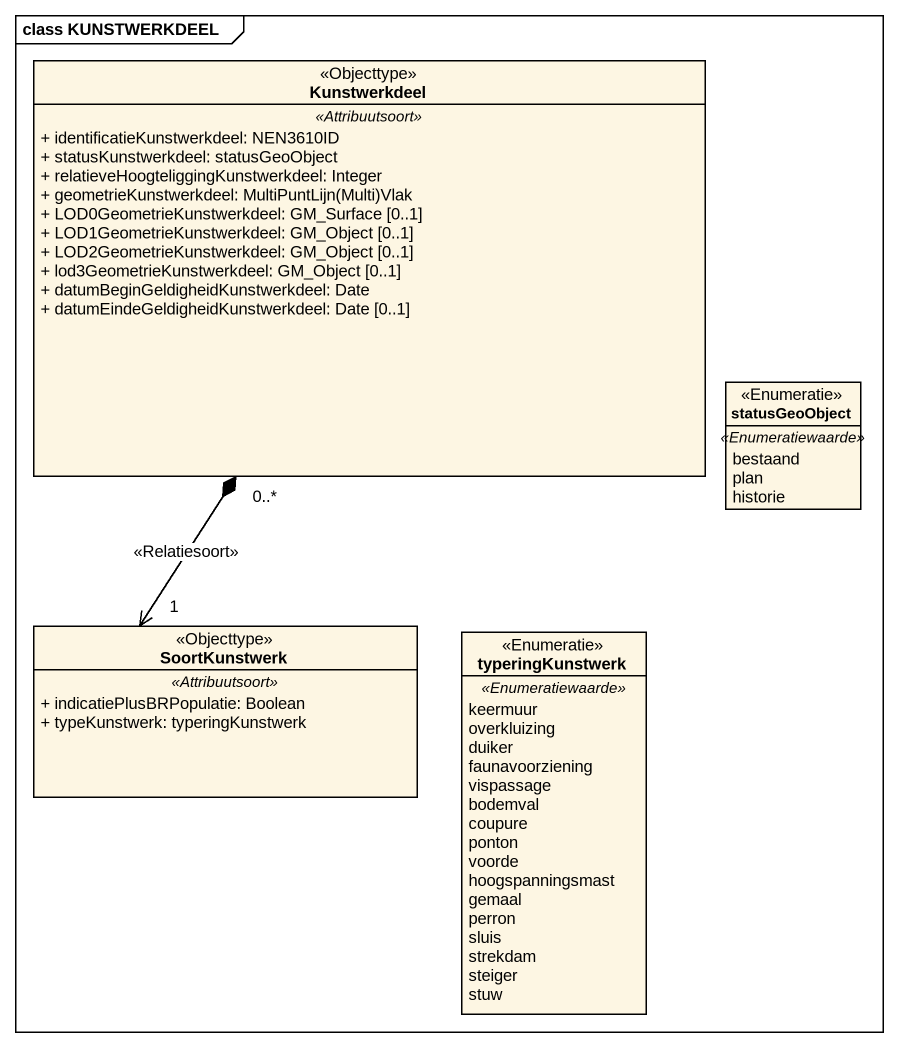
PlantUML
@startuml
mainframe class KUNSTWERKDEEL
hide circle
hide empty members
skinparam classAttributeIconSize 0
class Kunstwerkdeel <<Objecttype>> {
  .. <<Attribuutsoort>> ..
  + identificatieKunstwerkdeel: NEN3610ID
  + statusKunstwerkdeel: statusGeoObject
  + relatieveHoogteliggingKunstwerkdeel: Integer
  {field} + geometrieKunstwerkdeel: MultiPuntLijn(Multi)Vlak
  + LOD0GeometrieKunstwerkdeel: GM_Surface [0..1]
  + LOD1GeometrieKunstwerkdeel: GM_Object [0..1]
  + LOD2GeometrieKunstwerkdeel: GM_Object [0..1]
  + lod3GeometrieKunstwerkdeel: GM_Object [0..1]
  + datumBeginGeldigheidKunstwerkdeel: Date
  + datumEindeGeldigheidKunstwerkdeel: Date [0..1]
}
enum statusGeoObject <<Enumeratie>> {
  .. <<Enumeratiewaarde>> ..
  bestaand
  plan
  historie
}
class SoortKunstwerk <<Objecttype>> {
  .. <<Attribuutsoort>> ..
  + indicatiePlusBRPopulatie: Boolean
  + typeKunstwerk: typeringKunstwerk
}
enum typeringKunstwerk <<Enumeratie>> {
  .. <<Enumeratiewaarde>> ..
  keermuur
  overkluizing
  duiker
  faunavoorziening
  vispassage
  bodemval
  coupure
  ponton
  voorde
  hoogspanningsmast
  gemaal
  perron
  sluis
  strekdam
  steiger
  stuw
}
Kunstwerkdeel "0..*" *--> "1" SoortKunstwerk : <<Relatiesoort>>
@enduml
